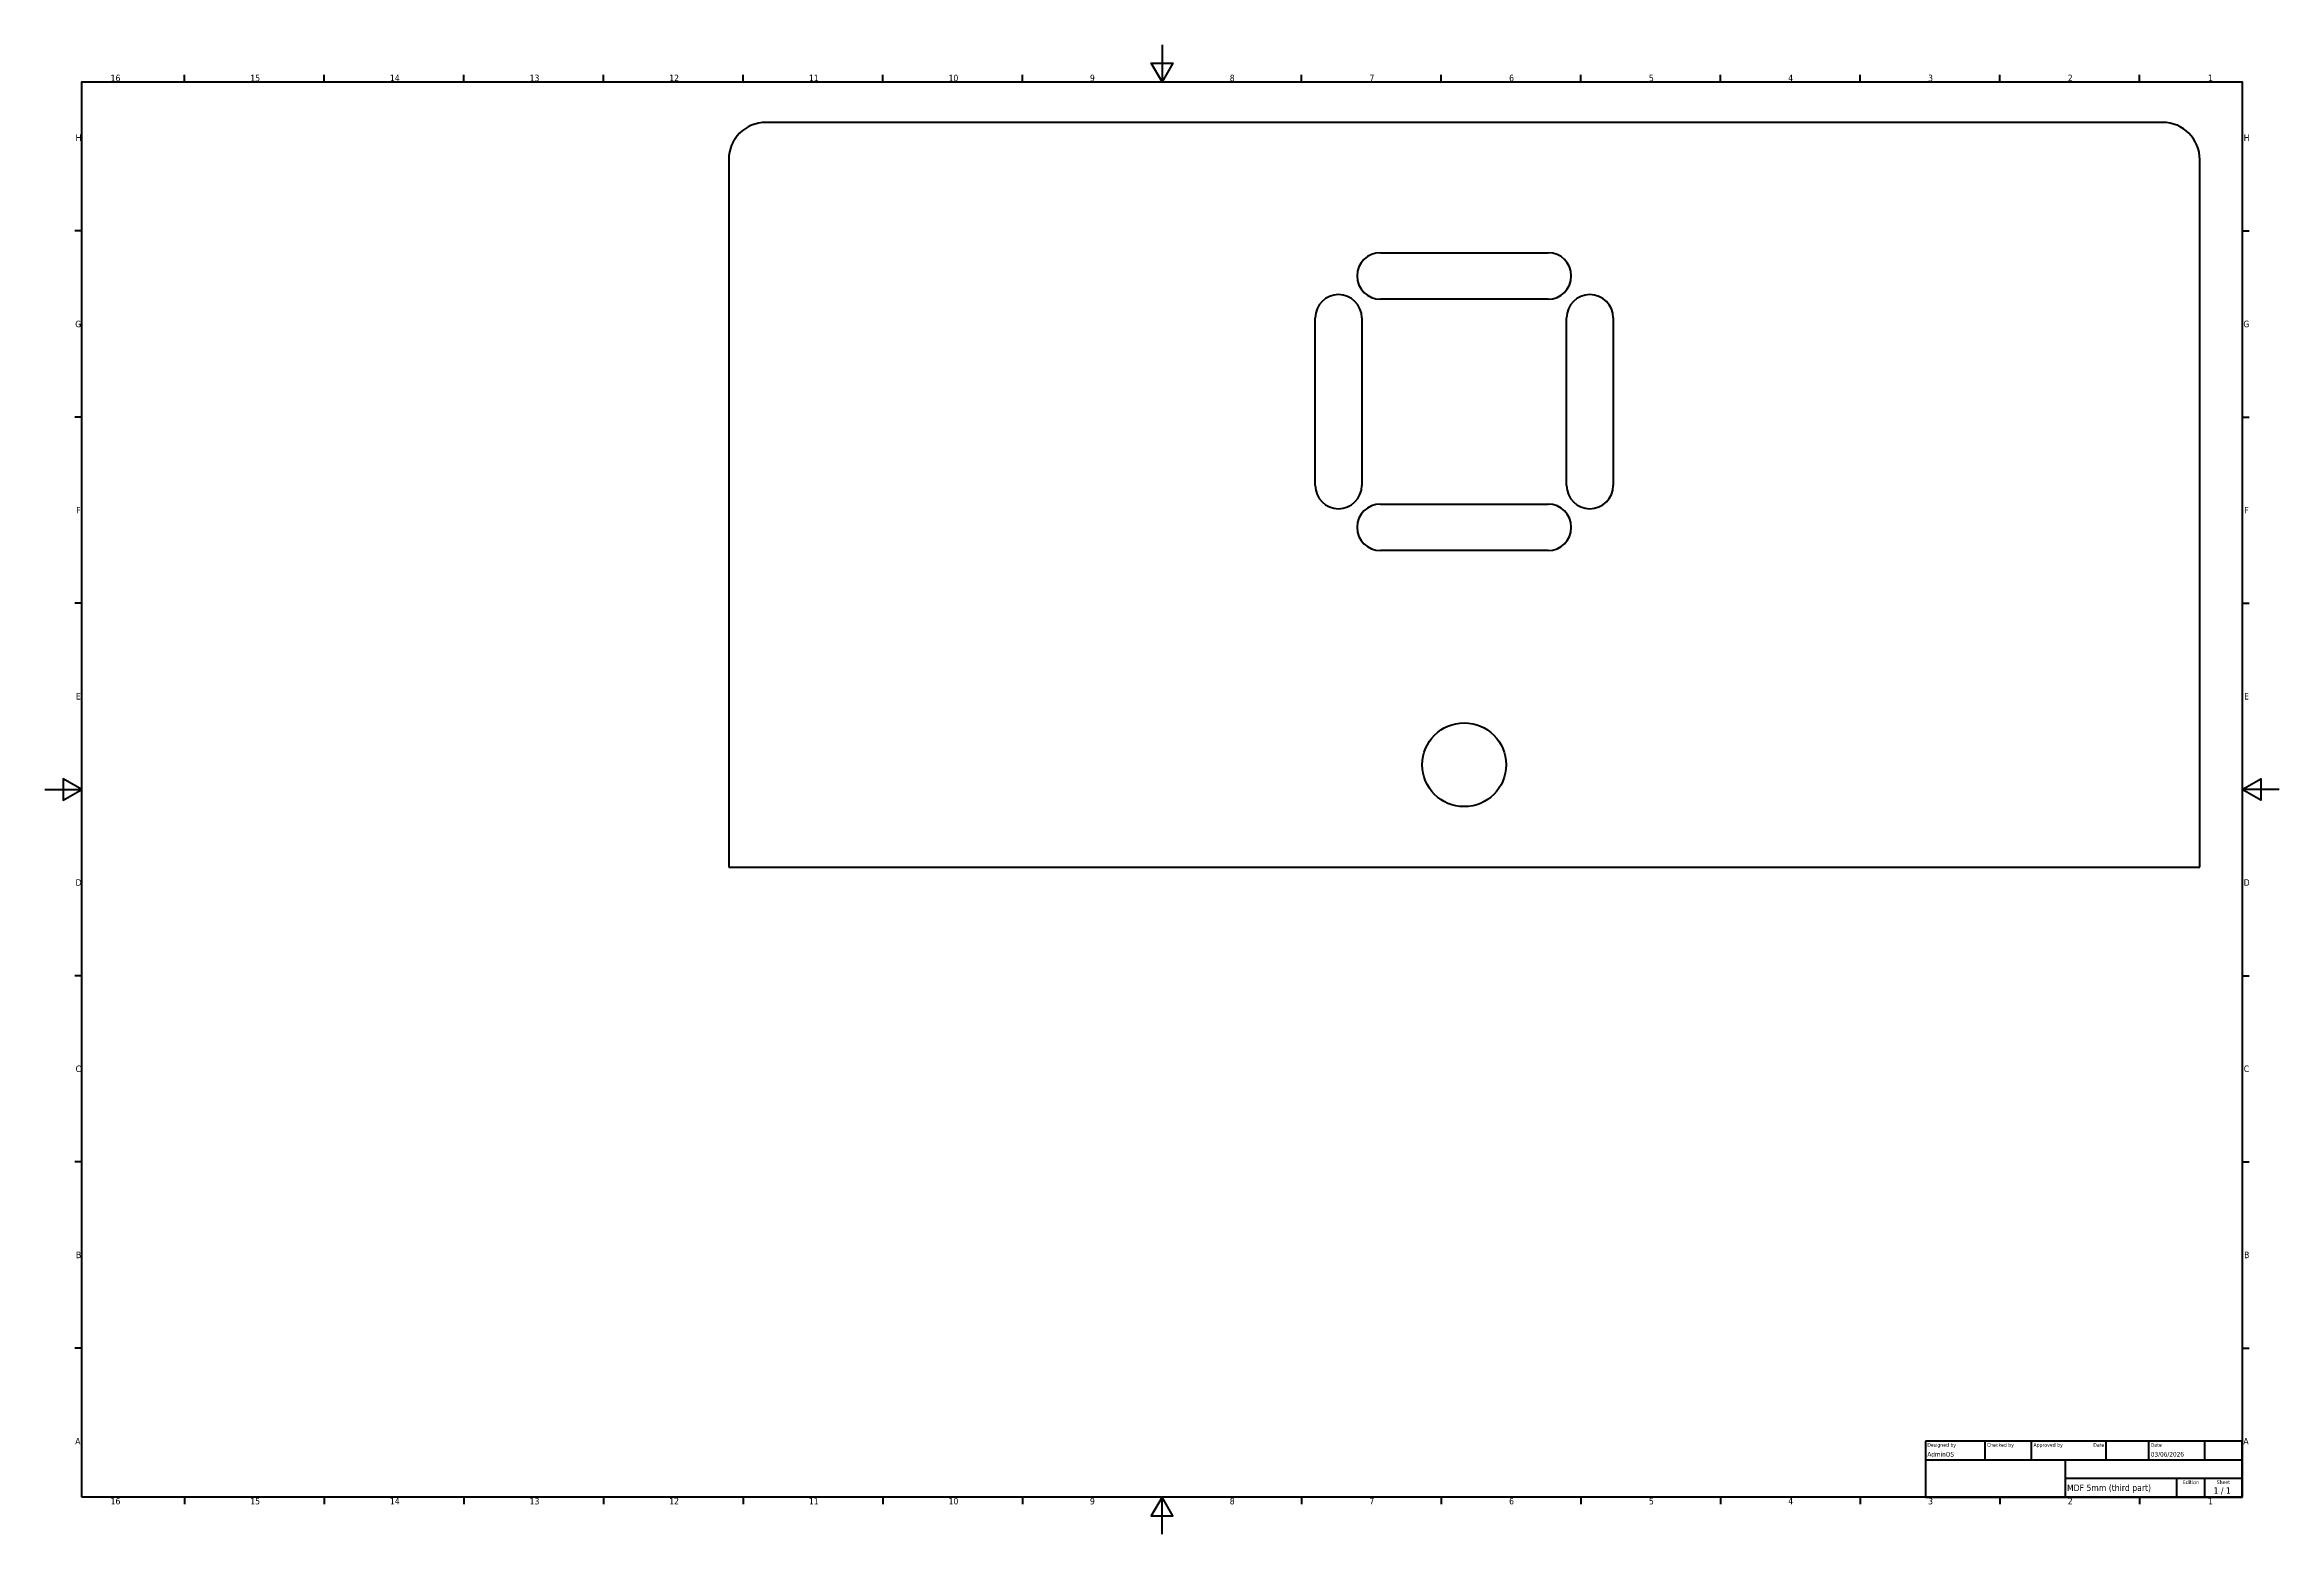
# Model space of a CAD drawing. Header units: millimetres. Extents: x 0 to 1200, y 0 to 800.
import ezdxf
from ezdxf.enums import TextEntityAlignment as Align

# ---------------------------------------------------------------- set-up
doc = ezdxf.new("R2010")
doc.units = ezdxf.units.MM
for name, color, linetype, lineweight in [('Border (ISO)', 7, 'Continuous', 70), ('Title (ISO)', 7, 'Continuous', 50), ('Visible (ISO)', 7, 'Continuous', 50)]:
    doc.layers.add(name, color=color, linetype=linetype, lineweight=lineweight)
doc.styles.add('Note Text (ISO)', font='tahoma.ttf')
doc.styles.add('Text Style39', font='tahoma.ttf')
doc.styles.add('Text Style41', font='tahoma.ttf')

# ---------------------------------------------------------------- blocks, each defined once
blk = doc.blocks.new('Borders Default Border')
at = {"layer": 'Border (ISO)'}
for p, q in [((75, 780), (75, 783.9)), ((150, 780), (150, 783.9)), ((225, 780), (225, 783.9)), ((300, 780), (300, 783.9)), ((375, 780), (375, 783.9)), ((450, 780), (450, 783.9)), ((525, 780), (525, 783.9)), ((675, 780), (675, 783.9)), ((750, 780), (750, 783.9)), ((825, 780), (825, 783.9)), ((900, 780), (900, 783.9)), ((975, 780), (975, 783.9)), ((1050, 780), (1050, 783.9)), ((1125, 780), (1125, 783.9)), ((20, 700), (16.1, 700)), ((1180, 700), (1183.9, 700)), ((20, 600), (16.1, 600)), ((1180, 600), (1183.9, 600)), ((20, 500), (16.1, 500)), ((1180, 500), (1183.9, 500)), ((20, 300), (16.1, 300)), ((1180, 300), (1183.9, 300)), ((20, 200), (16.1, 200)), ((1180, 200), (1183.9, 200)), ((20, 100), (16.1, 100)), ((1180, 100), (1183.9, 100)), ((75, 20), (75, 16.1)), ((150, 20), (150, 16.1)), ((225, 20), (225, 16.1)), ((300, 20), (300, 16.1)), ((375, 20), (375, 16.1)), ((450, 20), (450, 16.1)), ((525, 20), (525, 16.1)), ((675, 20), (675, 16.1)), ((750, 20), (750, 16.1)), ((825, 20), (825, 16.1)), ((900, 20), (900, 16.1)), ((975, 20), (975, 16.1)), ((1050, 20), (1050, 16.1)), ((1125, 20), (1125, 16.1))]:
    blk.add_line(p, q, dxfattribs=at)
at = {"layer": 'Border (ISO)', "flags": 128}
for points in [[(600, 800), (600, 780), (594.2, 790), (605.8, 790), (600, 780)], [(20, 20), (20, 780), (1180, 780), (1180, 20), (20, 20)], [(0, 400), (20, 400), (10, 405.8), (10, 394.2), (20, 400)], [(1200, 400), (1180, 400), (1190, 405.8), (1190, 394.2), (1180, 400)], [(600, 0), (600, 20), (594.2, 10), (605.8, 10), (600, 20)]]:
    blk.add_lwpolyline(points, dxfattribs=at)
at = {"layer": 'Border (ISO)', "char_height": 3.5, "attachment_point": 7, "style": 'Note Text (ISO)'}
for s, insert in [('16', (35.4, 780.3)), ('15', (110.4, 780.3)), ('14', (185.4, 780.4)), ('13', (260.4, 780.3)), ('12', (335.4, 780.4)), ('11', (410.4, 780.4)), ('10', (485.4, 780.3)), ('9', (561.3, 780.3)), ('8', (636.4, 780.3)), ('7', (711.4, 780.4)), ('6', (786.4, 780.3)), ('5', (861.5, 780.3)), ('4', (936.3, 780.4)), ('3', (1011.4, 780.3)), ('2', (1086.4, 780.4)), ('1', (1161.7, 780.4)), ('H', (16.6, 748.3)), ('H', (1180.9, 748.3)), ('G', (16.4, 648.2)), ('G', (1180.7, 648.2)), ('F', (16.9, 548.3)), ('F', (1181.2, 548.3)), ('E', (16.8, 448.3)), ('E', (1181.1, 448.3)), ('D', (16.6, 348.3)), ('D', (1180.9, 348.3)), ('C', (16.6, 248.2)), ('C', (1180.9, 248.2)), ('B', (16.8, 148.3)), ('B', (1181.1, 148.3)), ('A', (16.4, 48.3)), ('A', (1180.7, 48.3)), ('16', (35.4, 16)), ('15', (110.4, 16)), ('14', (185.4, 16.1)), ('13', (260.4, 16)), ('12', (335.4, 16.1)), ('11', (410.4, 16.1)), ('10', (485.4, 16)), ('9', (561.3, 16)), ('8', (636.4, 16)), ('7', (711.4, 16.1)), ('6', (786.4, 16)), ('5', (861.5, 16)), ('4', (936.3, 16.1)), ('3', (1011.4, 16)), ('2', (1086.4, 16.1)), ('1', (1161.7, 16.1))]:
    blk.add_mtext(s, dxfattribs=dict(at, insert=insert))
blk = doc.blocks.new('Title Blocks ISO')
at = {"layer": 'Title (ISO)'}
for p, q in [((270.1, 130), (100.1, 130)), ((100.1, 130), (100.1, 100)), ((100.1, 120), (270.1, 120)), ((132.1, 120), (132.1, 130)), ((157.1, 120), (157.1, 130)), ((175.1, 120), (175.1, 100)), ((197.1, 120), (197.1, 130)), ((220.1, 120), (220.1, 130)), ((250.1, 120), (250.1, 130)), ((270.1, 100), (270.1, 130)), ((270.1, 110), (175.1, 110)), ((235.1, 100), (235.1, 110)), ((250.1, 100), (250.1, 110)), ((100.1, 100), (270.1, 100))]:
    blk.add_line(p, q, dxfattribs=at)
at = {"layer": 'Title (ISO)', "style": 'Text Style41'}
for s, p in [('Designed by', (101.1, 129)), ('Checked by', (133.1, 129)), ('Approved by', (158.1, 129)), ('Date', (221.1, 129))]:
    blk.add_text(s, height=2, dxfattribs=at).set_placement(p, align=Align.TOP_LEFT)
blk.add_text('Date', height=2, dxfattribs=at).set_placement((196.1, 129), align=Align.TOP_RIGHT)
for s, p in [('Edition', (242.6, 109)), ('Sheet', (260.1, 109))]:
    blk.add_text(s, height=2, dxfattribs=at).set_placement(p, align=Align.TOP_CENTER)
at = {"layer": 'Title (ISO)', "style": 'Note Text (ISO)'}
blk.add_text('1 / 1 ', height=3.5, dxfattribs=at).set_placement((260.1, 103.5), align=Align.MIDDLE_CENTER)
at = {"layer": 'Title (ISO)', "style": 'Text Style39'}
for tag, p in [('AUTHOR', (101.1, 121)), ('CHECKED_BY', (133.1, 121)), ('ENG_APPROVED_BY', (158.1, 121)), ('CREATION_DATE', (221.1, 121))]:
    blk.add_attdef(tag, text='', height=2.5, dxfattribs=at).set_placement(p, align=Align.BOTTOM_LEFT)
blk.add_attdef('ENG_APPROVAL_DATE', text='', height=2.5, dxfattribs=at).set_placement((196.1, 121), align=Align.BOTTOM_RIGHT)
at = {"layer": 'Title (ISO)', "style": 'Note Text (ISO)'}
for tag, p in [('COMPANY', (137.4, 110)), ('TITLE', (222.6, 115)), ('REVISION_NUMBER', (242.6, 103.5))]:
    blk.add_attdef(tag, text='', height=3.5, dxfattribs=at).set_placement(p, align=Align.MIDDLE_CENTER)
blk.add_attdef('PART_NUMBER', text='', height=3.5, dxfattribs=at).set_placement((176.1, 105), align=Align.MIDDLE_LEFT)

msp = doc.modelspace()

# ---------------------------------------------------------------- linework, layer by layer
at = {"layer": 'Visible (ISO)'}
for p, q in [((1137.3, 758.3), (387.3, 758.3)), ((367.3, 738.3), (367.3, 358.3)), ((1157.3, 358.3), (1157.3, 738.3)), ((717.3, 688.3), (807.3, 688.3)), ((807.3, 663.3), (717.3, 663.3)), ((682.3, 563.3), (682.3, 653.3)), ((707.3, 653.3), (707.3, 563.3)), ((817.3, 563.3), (817.3, 653.3)), ((842.3, 653.3), (842.3, 563.3)), ((717.3, 553.3), (807.3, 553.3)), ((807.3, 528.3), (717.3, 528.3)), ((367.3, 358.3), (1157.3, 358.3))]:
    msp.add_line(p, q, dxfattribs=at)
msp.add_circle((762.3, 413.3), 22.5, dxfattribs=at)
for centre, radius, start, end in [((387.3, 738.3), 20, 90, 180), ((1137.3, 738.3), 20, 0, 90), ((717.3, 675.8), 12.5, 90, 270), ((807.3, 675.8), 12.5, 270, 90), ((694.8, 653.3), 12.5, 0, 180), ((829.8, 653.3), 12.5, 0, 180), ((694.8, 563.3), 12.5, 180, 0), ((717.3, 540.8), 12.5, 90, 270), ((807.3, 540.8), 12.5, 270, 90), ((829.8, 563.3), 12.5, 180, 0)]:
    msp.add_arc(centre, radius, start, end, dxfattribs=at)

# ---------------------------------------------------------------- block references
msp.add_blockref('Borders Default Border', (0, 0))
msp.add_blockref('Title Blocks ISO', (909.9, -80)).add_auto_attribs({'PART_NUMBER': 'MDF 5mm (third part)', 'AUTHOR': 'AdminOS', 'CREATION_DATE': '03/06/2026'})

doc.saveas('drawing.dxf')
